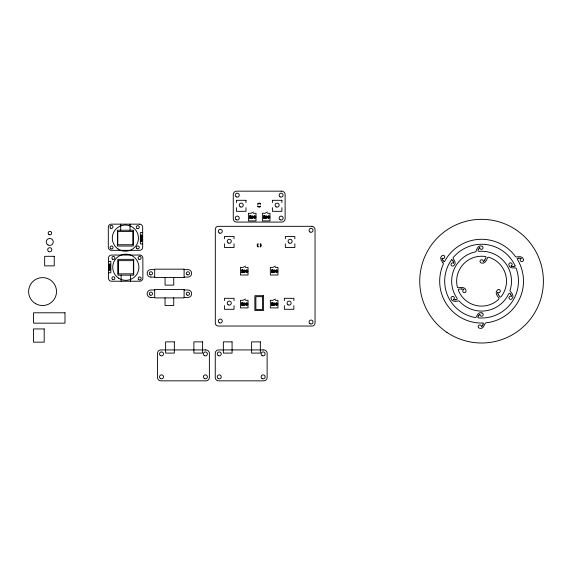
<?xml version="1.0" encoding="UTF-8"?>
<svg xmlns="http://www.w3.org/2000/svg" width="572" height="572" viewBox="0 0 572 572"><rect width="100%" height="100%" fill="white"/><g stroke="black" fill="none" stroke-linecap="round" stroke-linejoin="round"><path stroke-width="0.86" d="M478.356 249.399L478.106 249.95A0.994 0.994 0 0 0 479.1 251.351A29.916 29.916 0 0 1 510.031 290.397A0.994 0.994 0 0 0 510.26 291.398C512.112 293.171 514.392 296.51 511.94 298.756A1.637 1.637 0 0 1 509.659 299.042A1.637 1.637 0 0 1 509.302 296.789A1.637 1.637 0 0 1 511.547 296.368A3.983 3.983 0 0 0 510.596 294.344M482.882 324.96L483.247 324.174A0.994 0.994 0 0 0 482.997 323.058M484.834 259.967L486.121 257.121L485.607 256.563A24.932 24.932 0 0 0 457.328 286.965A0.994 0.994 0 0 0 458.465 287.716C461.096 287.173 465.494 287.001 465.973 290.526A1.637 1.637 0 0 1 464.886 292.549A1.637 1.637 0 0 1 462.841 291.534A1.637 1.637 0 0 1 463.799 289.461M478.385 315.973L477.985 316.702A0.994 0.994 0 0 0 478.128 317.86A36.894 36.894 0 0 0 516.251 268.568A0.994 0.994 0 0 0 515.2 267.918L511.861 267.875L510.045 267.081A2.753 2.753 0 0 1 509.373 266.273L508.923 264.929A1.637 1.637 0 0 1 510.009 262.913A1.637 1.637 0 0 1 512.054 263.928A1.637 1.637 0 0 1 511.096 265.994M253.482 212.026L250.944 213.292L248.412 213.292L248.412 220.885L256.013 220.885L256.013 213.292L253.482 213.292M267.439 212.026L264.907 213.292L262.376 213.292L262.376 220.885L269.97 220.885L269.97 213.292L267.439 213.292M245.502 266.13L242.971 267.396L240.433 267.396L240.433 274.989L248.033 274.989L248.033 267.396L245.502 267.396M275.418 266.13L272.887 267.396L270.349 267.396L270.349 274.989L277.949 274.989L277.949 267.396L275.418 267.396M245.502 299.034L242.971 300.3L240.433 300.3L240.433 307.9L248.033 307.9L248.033 300.3L245.502 300.3M275.418 299.034L272.887 300.3L270.349 300.3L270.349 307.9L277.949 307.9L277.949 300.3L275.418 300.3M455.677 299.835L456.299 299.771A0.994 0.994 0 0 0 456.985 298.212A29.916 29.916 0 0 1 475.339 251.902A0.994 0.994 0 0 0 476.09 251.208C476.698 248.713 478.457 245.066 481.624 246.074A1.637 1.637 0 0 1 483.011 247.905A1.637 1.637 0 0 1 481.238 249.342A1.637 1.637 0 0 1 479.751 247.605M518.847 258.136L518.06 258.201A0.994 0.994 0 0 0 517.138 258.98A41.885 41.885 0 0 1 486 322.822A0.994 0.994 0 0 0 485.292 323.23A2.553 2.553 0 0 0 484.963 323.866L483.469 326.855L481.967 328.149A2.753 2.753 0 0 1 480.952 328.399L479.543 328.228A1.637 1.637 0 0 1 478.199 326.369A1.637 1.637 0 0 1 480.001 324.967A1.637 1.637 0 0 1 481.452 326.726A1.759 1.759 0 0 0 481.631 326.605M150.929 277.091L150.901 277.091A3.739 3.739 0 0 1 147.161 273.352A3.739 3.739 0 0 1 150.901 269.612L154.69 269.612M150.929 297.447L150.901 297.447A3.739 3.739 0 0 1 147.161 293.708A3.739 3.739 0 0 1 150.901 289.968L154.69 289.968M236.493 200.307L245.989 200.307M272.394 200.307L281.889 200.307M251.58 217.725L252.845 217.725M265.537 217.725L266.809 217.725M142.671 232.611L140.355 232.611L140.355 243.879L142.671 243.879M108.516 261.504L110.832 261.504L110.832 272.772L108.516 272.772M184.105 269.612L187.895 269.612A3.739 3.739 0 0 1 191.634 273.352A3.739 3.739 0 0 1 187.895 277.091L184.105 277.091M243.6 271.829L244.866 271.829M273.516 271.829L274.782 271.829M150.901 277.091L154.69 277.091M184.105 289.968L187.895 289.968A3.739 3.739 0 0 1 191.634 293.708A3.739 3.739 0 0 1 187.895 297.447L184.105 297.447M150.901 297.447L154.69 297.447M243.6 304.733L244.866 304.733M273.516 304.733L274.782 304.733M513.313 266.516L514.178 266.502A0.994 0.994 0 0 0 515.079 265.801M461.583 288.939L458.529 289.232L458.251 289.975A24.932 24.932 0 0 0 498.72 299.263A0.994 0.994 0 0 0 498.798 297.905C497.018 295.896 494.666 292.178 497.476 289.997A1.637 1.637 0 0 1 499.771 289.925A1.637 1.637 0 0 1 499.914 292.206A1.637 1.637 0 0 1 497.647 292.414M481.953 312.97L480.566 312.691A2.753 2.753 0 0 0 479.536 312.863L477.942 314.042L476.233 316.917A0.994 0.994 0 0 1 475.146 317.496A36.894 36.894 0 0 1 451.458 259.845M442.9 262.748L441.255 260.396L440.683 258.015A2.753 2.753 0 0 1 440.976 257.007L441.827 255.877A1.637 1.637 0 0 1 444.115 255.641A1.637 1.637 0 0 1 444.423 257.9A1.637 1.637 0 0 1 442.177 258.272M510.689 294.258L510.367 293.808A0.994 0.994 0 0 0 508.63 293.929A29.916 29.916 0 0 1 459.345 301.194A0.994 0.994 0 0 0 458.372 300.893C455.905 301.616 451.873 301.916 451.158 298.663A1.637 1.637 0 0 1 452.044 296.553A1.637 1.637 0 0 1 454.182 297.368A1.637 1.637 0 0 1 453.424 299.521M443.021 260.453L443.493 261.111A0.994 0.994 0 0 0 444.58 261.454M498.298 294.587L500.121 297.133L500.865 296.961A24.932 24.932 0 0 0 488.674 257.264A0.994 0.994 0 0 0 487.451 257.879C486.608 260.424 484.563 264.321 481.267 262.977A1.637 1.637 0 0 1 480.058 261.025A1.637 1.637 0 0 1 481.96 259.76A1.637 1.637 0 0 1 483.276 261.626M453.017 261.004L452.595 260.289A0.994 0.994 0 0 0 451.515 259.831M523.344 259.388L522.794 258.086A2.753 2.753 0 0 0 522.064 257.328L520.191 256.678L516.859 256.878A2.553 2.553 0 0 1 516.144 256.914A0.994 0.994 0 0 1 515.429 256.513A41.885 41.885 0 0 0 444.616 261.44M294.859 238.746L294.859 236.529L285.356 236.465L285.356 238.746M294.859 243.808L294.859 247.483L285.356 247.483L285.356 243.808M293.858 300.572L293.858 298.355L284.363 298.291L284.363 300.572M293.858 305.634L293.858 309.309L284.363 309.309L284.363 305.634M281.889 200.372L281.889 202.588M281.889 207.657L281.889 211.325L272.394 211.325L272.394 207.657M276.684 269.927L276.684 272.458M276.684 302.838L276.684 305.369M272.394 200.372L272.394 202.588M271.621 269.927L271.621 272.458M271.621 302.838L271.621 305.369M268.704 215.823L268.704 218.354M263.642 215.823L263.642 218.354M254.747 215.823L254.747 218.354M249.678 215.823L249.678 218.354M246.768 269.927L246.768 272.458M246.768 302.838L246.768 305.369M245.989 200.372L245.989 202.588M245.989 207.657L245.989 211.325L236.493 211.325L236.493 207.657M241.699 269.927L241.699 272.458M241.699 302.838L241.699 305.369M236.493 200.372L236.493 202.588M234.027 238.746L234.027 236.529L224.524 236.465L224.524 238.746M234.027 243.808L234.027 247.483L224.524 247.483L224.524 243.808M234.027 300.572L234.027 298.355L224.524 298.291L224.524 300.572M234.027 305.634L234.027 309.309L224.524 309.309L224.524 305.634M173.738 277.542L173.738 285.121L165.058 285.121L165.058 277.542M173.738 297.898L173.738 305.477L165.058 305.477L165.058 297.898M130.48 275.146L130.48 281.231M130.03 224.153L130.03 230.237M121.15 275.146L121.15 281.231M120.706 224.153L120.706 230.237M260.124 244.065A1.523 1.523 0 0 1 260.124 246.468M258.279 246.482A1.523 1.523 0 0 1 258.308 244.029M260.503 243.715A2.023 2.023 0 0 1 260.196 247.025M258.237 247.054A2.023 2.023 0 0 1 257.893 243.708M260.389 206.056A1.523 1.523 0 0 1 257.993 206.056M257.979 204.211A1.523 1.523 0 0 1 260.432 204.24M260.739 206.428A2.023 2.023 0 0 1 257.436 206.127M257.407 204.168A2.023 2.023 0 0 1 260.746 203.825M482.825 324.939A4.812 4.812 0 0 1 481.674 326.633M482.954 323.03A41.885 41.885 0 0 1 443.286 264.171A0.994 0.994 0 0 0 443.286 263.356A2.553 2.553 0 0 0 442.9 262.748M442.192 258.494A1.759 1.759 0 0 1 442.185 258.258M443.035 260.36A4.812 4.812 0 0 1 442.149 258.523M523.33 259.395A1.637 1.637 0 0 1 522.408 261.49A1.637 1.637 0 0 1 520.291 260.625A1.637 1.637 0 0 1 521.092 258.487M521.099 258.508A1.759 1.759 0 0 0 520.899 258.394A4.812 4.812 0 0 0 518.854 258.194M452.974 261.032A4.812 4.812 0 0 1 453.718 262.934M453.675 262.963A1.759 1.759 0 0 1 453.66 263.192A1.637 1.637 0 0 0 451.401 263.385A1.637 1.637 0 0 0 451.544 265.665A1.637 1.637 0 0 0 453.825 265.587L454.776 264.529A2.753 2.753 0 0 0 455.14 263.549L454.919 261.583L453.281 258.666A0.994 0.994 0 0 1 453.324 257.429A36.894 36.894 0 0 1 515.093 265.744M513.306 266.459A4.812 4.812 0 0 1 511.282 266.159M511.289 266.102A1.759 1.759 0 0 1 511.089 265.98M478.442 316.001A4.812 4.812 0 0 1 479.715 314.4M479.758 314.428A1.759 1.759 0 0 1 479.965 314.321A1.637 1.637 0 0 0 481.259 316.18A1.637 1.637 0 0 0 483.161 314.922A1.637 1.637 0 0 0 481.953 312.984M455.648 299.707A3.983 3.983 0 0 1 453.389 299.578M478.478 249.442A3.983 3.983 0 0 1 479.722 247.547M498.398 294.508A3.983 3.983 0 0 1 497.576 292.399M484.72 259.924A3.983 3.983 0 0 1 483.304 261.683M461.604 289.067A3.983 3.983 0 0 1 463.835 289.411M108.987 268.089C110.224 270.484 110.754 265.887 108.987 268.089M108.987 266.152C110.196 268.547 110.775 263.964 108.987 266.152M108.987 264.45C110.196 266.845 110.775 262.262 108.987 264.45M108.987 269.784C110.224 272.179 110.761 267.589 108.987 269.784M140.826 237.216C141.97 239.604 142.721 235.078 140.834 237.165M140.826 235.514C141.97 237.909 142.721 233.376 140.834 235.464M140.826 240.848C142.042 243.236 142.614 238.667 140.826 240.848M140.826 239.153C142.042 241.541 142.614 236.965 140.826 239.153M241.956 270.055C243.214 271.814 242.943 268.247 241.956 270.055M241.956 272.243C243.129 274.009 243.1 270.456 241.963 272.208M241.956 302.967C243.35 304.647 242.821 301.151 241.956 302.967M241.956 305.148C243.2 306.892 243.014 303.367 241.963 305.112M249.935 218.139C251.179 219.884 250.972 216.352 249.935 218.139M249.935 215.951C251.244 217.689 250.836 214.178 249.935 215.951M263.899 218.139C265.093 219.913 264.958 216.338 263.899 218.139M263.899 215.951C265.151 217.675 264.936 214.193 263.899 215.916M271.872 270.055C273.209 271.764 272.787 268.239 271.872 270.055M271.872 272.243C273.066 274.002 272.994 270.484 271.879 272.208M271.872 305.148C273.023 306.907 273.073 303.375 271.879 305.112M271.872 302.967C273.151 304.712 272.772 301.201 271.872 302.967M252.845 216.452L252.209 217.725L251.58 216.452L252.845 216.452M266.809 216.452L266.173 217.725L265.537 216.452L266.809 216.452M244.866 270.563L244.237 271.829L243.6 270.563L244.866 270.563M244.866 303.467L244.237 304.733L243.6 303.467L244.866 303.467M274.782 270.563L274.152 271.829L273.516 270.563L274.782 270.563M274.782 303.467L274.152 304.733L273.516 303.467L274.782 303.467M281.124 191.162L237.065 191.162A3.418 3.418 0 0 0 233.262 194.151L233.262 219.083A3.418 3.418 0 0 0 237.065 222.072L281.124 222.072A3.532 3.532 0 0 0 285.121 219.083L285.121 194.151A3.532 3.532 0 0 0 281.124 191.162M139.675 224.153L111.304 224.153A2.989 2.989 0 0 0 108.315 227.148L108.315 247.34A2.989 2.989 0 0 0 111.304 250.329L139.675 250.329A2.989 2.989 0 0 0 142.671 247.34L142.671 227.148A2.989 2.989 0 0 0 139.675 224.153M312.047 226.319L218.304 226.319A2.989 2.989 0 0 0 215.315 229.308L215.315 323.051A2.989 2.989 0 0 0 218.304 326.04L312.047 326.04A2.989 2.989 0 0 0 315.036 323.051L315.036 229.308A3.525 3.525 0 0 0 312.047 226.319M133.269 230.237L117.467 230.237L117.467 246.046L133.269 246.046L133.269 230.237M132.947 231.531L117.789 231.531L117.789 244.744L132.947 244.744L132.947 231.531M139.875 255.055L111.504 255.055A2.989 2.989 0 0 0 108.516 258.043L108.516 278.235A2.989 2.989 0 0 0 111.504 281.231L139.875 281.231A2.989 2.989 0 0 0 142.864 278.235L142.864 258.043A2.989 2.989 0 0 0 139.875 255.055M54.233 256.313L44.666 256.313L44.666 265.873L54.233 265.873L54.233 256.313M133.719 259.338L117.911 259.338L117.911 275.146L133.719 275.146L133.719 259.338M133.39 260.639L118.24 260.639L118.24 273.852L133.39 273.852L133.39 260.639M184.105 269.162L154.69 269.162L154.69 277.542L184.105 277.542L184.105 269.162M184.105 289.525L154.69 289.525L154.69 297.898L184.105 297.898L184.105 289.525M263.485 295.688L254.869 295.688L254.869 310.56L263.485 310.56L263.485 295.688M262.484 296.682L255.87 296.682L255.87 309.566L262.484 309.566L262.484 296.682M64.986 312.791L33.576 312.791L33.576 323.159L64.986 323.159L64.986 312.791M44.194 328.943L33.476 328.943L33.476 342.156L44.194 342.156L44.194 328.943M174.346 341.87L165.623 341.87L165.623 353.088L174.346 353.088L174.346 341.87M202.61 341.87L193.887 341.87L193.887 353.088L202.61 353.088L202.61 341.87M232.082 341.87L223.359 341.87L223.359 353.088L232.082 353.088L232.082 341.87M260.346 341.87L251.616 341.87L251.616 353.088L260.346 353.088L260.346 341.87M205.384 349.928L161.325 349.928A3.418 3.418 0 0 0 157.522 352.917L157.522 377.849A3.418 3.418 0 0 0 161.325 380.838L205.384 380.838A3.532 3.532 0 0 0 209.381 377.849L209.381 352.917A3.532 3.532 0 0 0 205.384 349.928M263.113 349.928L219.055 349.928A3.418 3.418 0 0 0 215.258 352.917L215.258 377.849A3.418 3.418 0 0 0 219.055 380.838L263.113 380.838A3.532 3.532 0 0 0 267.117 377.849L267.117 352.917A3.532 3.532 0 0 0 263.113 349.928M219.305 322.78A1.995 1.995 0 0 0 222.293 321.056A1.995 1.995 0 0 0 219.305 319.326A1.995 1.995 0 0 0 219.305 322.78M310.053 323.781A1.995 1.995 0 0 0 313.041 322.05A1.995 1.995 0 0 0 310.053 320.327A1.995 1.995 0 0 0 310.053 323.781M310.053 232.032A1.995 1.995 0 0 0 313.041 230.309A1.995 1.995 0 0 0 310.053 228.578A1.995 1.995 0 0 0 310.053 232.032M219.305 233.033A1.995 1.995 0 0 0 222.293 231.302A1.995 1.995 0 0 0 219.305 229.579A1.995 1.995 0 0 0 219.305 233.033M288.031 304.819A2.023 2.023 0 0 0 291.134 303.181A2.023 2.023 0 0 0 288.159 301.315A2.023 2.023 0 0 0 288.031 304.819M289.032 242.993A2.023 2.023 0 0 0 292.135 241.348A2.023 2.023 0 0 0 289.16 239.482A2.023 2.023 0 0 0 289.032 242.993M228.199 304.819A2.023 2.023 0 0 0 231.302 303.181A2.023 2.023 0 0 0 228.328 301.315A2.023 2.023 0 0 0 228.199 304.819M228.199 242.993A2.023 2.023 0 0 0 231.302 241.348A2.023 2.023 0 0 0 228.328 239.482A2.023 2.023 0 0 0 228.199 242.993M243.565 272.265A1.266 1.266 0 0 0 245.502 271.242A1.266 1.266 0 0 0 243.643 270.077A1.266 1.266 0 0 0 243.565 272.265M246.21 272.093A1.094 1.094 0 0 0 247.855 271.142A1.094 1.094 0 0 0 246.21 270.191A1.094 1.094 0 0 0 246.21 272.093M243.565 305.176A1.266 1.266 0 0 0 245.502 304.147A1.266 1.266 0 0 0 243.643 302.981A1.266 1.266 0 0 0 243.565 305.176M246.21 305.005A1.094 1.094 0 0 0 247.855 304.054A1.094 1.094 0 0 0 246.21 303.103A1.094 1.094 0 0 0 246.21 305.005M273.48 272.265A1.266 1.266 0 0 0 275.418 271.242A1.266 1.266 0 0 0 273.559 270.077A1.266 1.266 0 0 0 273.48 272.265M276.126 272.093A1.094 1.094 0 0 0 277.77 271.142A1.094 1.094 0 0 0 276.126 270.191A1.094 1.094 0 0 0 276.126 272.093M273.48 305.176A1.266 1.266 0 0 0 275.418 304.147A1.266 1.266 0 0 0 273.559 302.981A1.266 1.266 0 0 0 273.48 305.176M276.126 305.005A1.094 1.094 0 0 0 277.77 304.054A1.094 1.094 0 0 0 276.126 303.103A1.094 1.094 0 0 0 276.126 305.005M35.578 303.66A13.964 13.964 0 0 0 56.521 291.57A13.964 13.964 0 0 0 35.578 279.479A13.964 13.964 0 0 0 35.578 303.66M49.049 234.634A1.745 1.745 0 0 0 51.666 233.119A1.745 1.745 0 0 0 49.049 231.61A1.745 1.745 0 0 0 49.049 234.634M48.606 251.494A2.088 2.088 0 0 0 51.845 249.878A2.088 2.088 0 0 0 48.834 247.883A2.088 2.088 0 0 0 48.606 251.494M48.019 244.959A3.489 3.489 0 0 0 53.253 241.935A3.489 3.489 0 0 0 48.019 238.91A3.489 3.489 0 0 0 48.019 244.959M138.839 279.729A1.494 1.494 0 0 0 141.17 278.593A1.494 1.494 0 0 0 139.025 277.141A1.494 1.494 0 0 0 138.839 279.729M112.562 279.479A1.494 1.494 0 0 0 114.893 278.342A1.494 1.494 0 0 0 112.748 276.891A1.494 1.494 0 0 0 112.562 279.479M112.648 259.238A1.494 1.494 0 0 0 114.893 257.943A1.494 1.494 0 0 0 112.648 256.649A1.494 1.494 0 0 0 112.648 259.238M138.882 259.202A1.494 1.494 0 0 0 141.12 257.908A1.494 1.494 0 0 0 138.882 256.606A1.494 1.494 0 0 0 138.882 259.202M118.475 278.085A13.092 13.092 0 0 0 138.867 268.175A13.092 13.092 0 0 0 120.099 255.47A13.092 13.092 0 0 0 118.475 278.085M110.761 228.192A1.494 1.494 0 0 0 113.006 226.898A1.494 1.494 0 0 0 110.761 225.604A1.494 1.494 0 0 0 110.761 228.192M137.037 228.442A1.494 1.494 0 0 0 139.282 227.148A1.494 1.494 0 0 0 137.037 225.847A1.494 1.494 0 0 0 137.037 228.442M136.944 248.677A1.494 1.494 0 0 0 139.275 247.547A1.494 1.494 0 0 0 137.13 246.096A1.494 1.494 0 0 0 136.944 248.677M110.811 248.777A1.494 1.494 0 0 0 113.056 247.476A1.494 1.494 0 0 0 110.811 246.182A1.494 1.494 0 0 0 110.811 248.777M118.032 248.977A13.092 13.092 0 0 0 138.424 239.075A13.092 13.092 0 0 0 119.648 226.369A13.092 13.092 0 0 0 118.032 248.977M187.101 274.739A1.594 1.594 0 0 0 189.489 273.352A1.594 1.594 0 0 0 187.101 271.972A1.594 1.594 0 0 0 187.101 274.739M150.1 274.739A1.594 1.594 0 0 0 152.495 273.352A1.594 1.594 0 0 0 150.1 271.972A1.594 1.594 0 0 0 150.1 274.739M187.101 295.095A1.594 1.594 0 0 0 189.489 293.708A1.594 1.594 0 0 0 187.101 292.328A1.594 1.594 0 0 0 187.101 295.095M150.1 295.095A1.594 1.594 0 0 0 152.495 293.708A1.594 1.594 0 0 0 150.1 292.328A1.594 1.594 0 0 0 150.1 295.095M204.397 355.641A1.995 1.995 0 0 0 207.386 353.911A1.995 1.995 0 0 0 204.397 352.188A1.995 1.995 0 0 0 204.397 355.641M160.517 355.641A1.995 1.995 0 0 0 163.506 353.911A1.995 1.995 0 0 0 160.517 352.188A1.995 1.995 0 0 0 160.517 355.641M204.397 378.578A1.995 1.995 0 0 0 207.386 376.848A1.995 1.995 0 0 0 204.397 375.125A1.995 1.995 0 0 0 204.397 378.578M160.517 378.578A1.995 1.995 0 0 0 163.506 376.848A1.995 1.995 0 0 0 160.517 375.125A1.995 1.995 0 0 0 160.517 378.578M218.247 378.578A1.995 1.995 0 0 0 221.242 376.848A1.995 1.995 0 0 0 218.247 375.125A1.995 1.995 0 0 0 218.247 378.578M262.126 378.578A1.995 1.995 0 0 0 265.122 376.848A1.995 1.995 0 0 0 262.126 375.125A1.995 1.995 0 0 0 262.126 378.578M218.247 355.641A1.995 1.995 0 0 0 221.242 353.911A1.995 1.995 0 0 0 218.247 352.188A1.995 1.995 0 0 0 218.247 355.641M262.126 355.641A1.995 1.995 0 0 0 265.122 353.911A1.995 1.995 0 0 0 262.126 352.188A1.995 1.995 0 0 0 262.126 355.641M236.136 219.741A1.995 1.995 0 0 0 239.246 218.225A1.995 1.995 0 0 0 236.379 216.295A1.995 1.995 0 0 0 236.136 219.741M280.137 219.812A1.995 1.995 0 0 0 283.126 218.089A1.995 1.995 0 0 0 280.137 216.359A1.995 1.995 0 0 0 280.137 219.812M236.257 196.875A1.995 1.995 0 0 0 239.246 195.152A1.995 1.995 0 0 0 236.257 193.422A1.995 1.995 0 0 0 236.257 196.875M280.015 196.804A1.995 1.995 0 0 0 283.119 195.295A1.995 1.995 0 0 0 280.259 193.357A1.995 1.995 0 0 0 280.015 196.804M240.168 206.835A2.023 2.023 0 0 0 243.264 205.198A2.023 2.023 0 0 0 240.297 203.332A2.023 2.023 0 0 0 240.168 206.835M276.069 206.835A2.023 2.023 0 0 0 279.165 205.198A2.023 2.023 0 0 0 276.197 203.332A2.023 2.023 0 0 0 276.069 206.835M251.537 218.161A1.266 1.266 0 0 0 253.475 217.138A1.266 1.266 0 0 0 251.623 215.973A1.266 1.266 0 0 0 251.537 218.161M254.19 217.989A1.094 1.094 0 0 0 255.834 217.038A1.094 1.094 0 0 0 254.19 216.087A1.094 1.094 0 0 0 254.19 217.989M265.501 218.161A1.266 1.266 0 0 0 267.439 217.138A1.266 1.266 0 0 0 265.58 215.973A1.266 1.266 0 0 0 265.501 218.161M268.146 217.989A1.094 1.094 0 0 0 269.791 217.038A1.094 1.094 0 0 0 268.146 216.087A1.094 1.094 0 0 0 268.146 217.989M446.918 332.368A61.826 61.826 0 0 0 543.243 285.578A61.826 61.826 0 0 0 454.554 225.554A61.826 61.826 0 0 0 446.918 332.368"/></g></svg>
